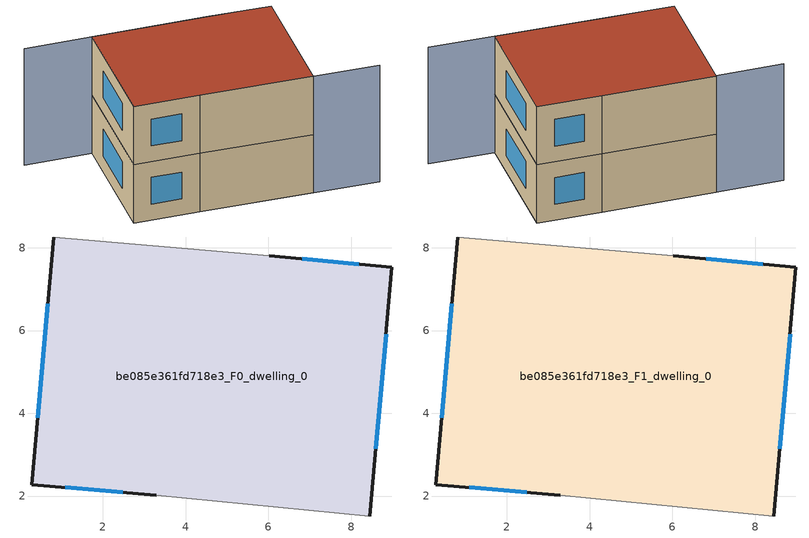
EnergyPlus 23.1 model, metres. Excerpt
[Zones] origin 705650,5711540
be085e361fd718e3_F0_dwelling_0
 floor ground (EU_floor_Construction): 8.98,7.53 8.45,1.52 3.3,2.02 0.28,2.28 0.81,8.26 6.02,7.8 z0
 wall outside (EU_wall_Construction): 8.45,1.52 8.98,7.53 6.02,7.8 / 0.81,8.26 0.28,2.28 3.3,2.02 z0:3
 wall adiabatic (EU_wall_Construction): 6.02,7.8 0.81,8.26 / 3.3,2.02 8.45,1.52 z0:3
 window (EU_Window_Construction): 8.18,7.6 6.82,7.73 / 8.6,3.14 8.84,5.91 / 1.09,2.21 2.48,2.09 / 0.67,6.64 0.42,3.9 z0.81:2.19
be085e361fd718e3_F1_dwelling_0
 floor to be085e361fd718e3_F0_dwelling_0 (EU_floor_Construction): 8.98,7.53 8.45,1.52 3.3,2.02 0.28,2.28 0.81,8.26 6.02,7.8 z3
 wall outside (EU_wall_Construction): 8.45,1.52 8.98,7.53 6.02,7.8 / 0.81,8.26 0.28,2.28 3.3,2.02 z3:6
 wall adiabatic (EU_wall_Construction): 6.02,7.8 0.81,8.26 / 3.3,2.02 8.45,1.52 z3:6
 window (EU_Window_Construction): 8.18,7.6 6.82,7.73 / 8.6,3.14 8.84,5.91 / 1.09,2.21 2.48,2.09 / 0.67,6.64 0.42,3.9 z3.81:5.19
 roof outside (EU_roof_Construction): 8.45,1.52 8.98,7.53 6.02,7.8 0.81,8.26 0.28,2.28 3.3,2.02 z6
shading: 3.29,2.02 11.48,1.23 / 6.02,7.8 -2.29,8.48 z0:6
[Building]
EU S2 Campaign: North Axis=0; Terrain=City; Solar Distribution=FullExterior
[Site:Location]
London: Latitude=51.5; Longitude=-0.5; Time Zone=0; Elevation=25
[SizingPeriod:WeatherFileDays]
AnnualSizingPeriod: Begin Month=1; Begin Day of Month=1; End Month=12; End Day of Month=31; Day of Week for Start Day=Monday; Use Weather File Daylight Saving Period=No; Use Weather File Rain and Snow Indicators=No
[MATERIAL]
EU_InternalMass_Material: Roughness=MediumRough; Thickness=0.1; Conductivity=1; Density=1800; Specific Heat=900; Thermal Absorptance=0.9; Solar Absorptance=0.7; Visible Absorptance=0.7
[MATERIAL:NOMASS] Roughness=MediumRough; Thermal Absorptance=0.9; Solar Absorptance=0.7; Visible Absorptance=0.7
Name | Thermal Resistance
EU_wall_NoMass | 0.727863
EU_roof_NoMass | 0.773354
EU_floor_NoMass | 1.79329
[WINDOWMATERIAL:SIMPLEGLAZINGSYSTEM]
EU_Window_SimpleGlazing: UFactor=2.58614; Solar Heat Gain Coefficient=0.76; Visible Transmittance=0.76
[CONSTRUCTION]
EU_wall_Construction: EU_wall_NoMass
EU_roof_Construction: EU_roof_NoMass
EU_floor_Construction: EU_floor_NoMass
EU_Window_Construction: EU_Window_SimpleGlazing
EU_InternalMass_Construction: EU_InternalMass_Material
[ZONE] Type=1; Multiplier=1; Ceiling Height=autocalculate; Floor Area=autocalculate; Part of Total Floor Area=Yes
Name | Volume
be085e361fd718e3_F0_dwelling_0 | 147.996
be085e361fd718e3_F1_dwelling_0 | 147.997
[INTERNALMASS] Construction=EU_InternalMass_Construction; Surface Area=49.3324
Name | Zone or ZoneList
be085e361fd718e3_F0_dwelling_0_EU_InternalMass | be085e361fd718e3_F0_dwelling_0
be085e361fd718e3_F1_dwelling_0_EU_InternalMass | be085e361fd718e3_F1_dwelling_0
[OTHEREQUIPMENT] Fuel Type=Electricity; Design Level Calculation Method=Watts/Area; Power per Zone Floor Area=1; Fraction Latent=0; Fraction Radiant=0; Fraction Lost=0; Carbon Dioxide Generation Rate=0; EndUse Subcategory=EU_Step8_InternalGains
Name | Zone or ZoneList or Space or SpaceList | Schedule
EU_Step8_InternalGain_be085e361fd718e3_F0_dwelling_0_f000 | be085e361fd718e3_F0_dwelling_0 | EU_Step8_GainSchedule_be085e361fd718e3_F0_dwelling_0_f000
EU_Step8_InternalGain_be085e361fd718e3_F1_dwelling_0_f000 | be085e361fd718e3_F1_dwelling_0 | EU_Step8_GainSchedule_be085e361fd718e3_F1_dwelling_0_f000
[ZONEVENTILATION:DESIGNFLOWRATE] Schedule=EU_AlwaysOn; Design Flow Rate Calculation Method=AirChanges/Hour; Air Changes per Hour=0.484901; Ventilation Type=Natural; Fan Pressure Rise=0; Fan Total Efficiency=1; Constant Term Coefficient=1; Temperature Term Coefficient=0; Velocity Term Coefficient=0; Velocity Squared Term Coefficient=0; Minimum Indoor Temperature=-100; Maximum Indoor Temperature=100; Delta Temperature=-100; Minimum Outdoor Temperature=-100; Maximum Outdoor Temperature=100; Maximum Wind Speed=40
Name | Zone or ZoneList or Space or SpaceList
EU_ConstantAir_be085e361fd718e3_F0_dwelling_0 | be085e361fd718e3_F0_dwelling_0
EU_ConstantAir_be085e361fd718e3_F1_dwelling_0 | be085e361fd718e3_F1_dwelling_0
[HVACTEMPLATE:THERMOSTAT] Constant Heating Setpoint=20; Constant Cooling Setpoint=50
EU_HeatOnly_be085e361fd718e3_F0_dwelling_0; EU_HeatOnly_be085e361fd718e3_F1_dwelling_0
[HVACTEMPLATE:ZONE:IDEALLOADSAIRSYSTEM] System Availability Schedule=EU_AlwaysOn; Maximum Heating Supply Air Temperature=50; Minimum Cooling Supply Air Temperature=13; Maximum Heating Supply Air Humidity Ratio=0.0156; Minimum Cooling Supply Air Humidity Ratio=0.0077; Heating Limit=NoLimit; Cooling Limit=NoLimit; Heating Availability Schedule=EU_AlwaysOn; Cooling Availability Schedule=EU_CoolingOff; Dehumidification Control Type=ConstantSensibleHeatRatio; Cooling Sensible Heat Ratio=0.7; Dehumidification Setpoint=60; Humidification Control Type=None; Humidification Setpoint=30; Outdoor Air Method=None; Outdoor Air Flow Rate per Person=0.00944; Outdoor Air Flow Rate per Zone Floor Area=0; Outdoor Air Flow Rate per Zone=0; Demand Controlled Ventilation Type=None; Outdoor Air Economizer Type=NoEconomizer; Heat Recovery Type=None; Sensible Heat Recovery Effectiveness=0.7; Latent Heat Recovery Effectiveness=0.65
Name | Template Thermostat
be085e361fd718e3_F0_dwelling_0 | EU_HeatOnly_be085e361fd718e3_F0_dwelling_0
be085e361fd718e3_F1_dwelling_0 | EU_HeatOnly_be085e361fd718e3_F1_dwelling_0
[SIZING:ZONE] Zone Cooling Design Supply Air Temperature Input Method=SupplyAirTemperature; Zone Cooling Design Supply Air Temperature=13; Zone Heating Design Supply Air Temperature Input Method=SupplyAirTemperature; Zone Heating Design Supply Air Temperature=50; Zone Cooling Design Supply Air Humidity Ratio=0.008; Zone Heating Design Supply Air Humidity Ratio=0.008; Cooling Design Air Flow Method=DesignDay; Cooling Design Air Flow Rate=0; Cooling Minimum Air Flow per Zone Floor Area=0.000762; Cooling Minimum Air Flow=0; Cooling Minimum Air Flow Fraction=0.2; Heating Design Air Flow Method=DesignDay; Heating Design Air Flow Rate=0; Heating Maximum Air Flow per Zone Floor Area=0.002032; Heating Maximum Air Flow=0.141576; Heating Maximum Air Flow Fraction=0.3; Account for Dedicated Outdoor Air System=No; Dedicated Outdoor Air System Control Strategy=NeutralSupplyAir; Dedicated Outdoor Air Low Setpoint Temperature for Design=autosize; Dedicated Outdoor Air High Setpoint Temperature for Design=autosize; Zone Load Sizing Method=Sensible Load Only No Latent Load; Zone Latent Cooling Design Supply Air Humidity Ratio Input Method=HumidityRatioDifference; Zone Cooling Design Supply Air Humidity Ratio Difference=0.005; Zone Latent Heating Design Supply Air Humidity Ratio Input Method=HumidityRatioDifference; Zone Humidification Design Supply Air Humidity Ratio Difference=0.005
be085e361fd718e3_F0_dwelling_0; be085e361fd718e3_F1_dwelling_0
[SCHEDULE:CONSTANT]
Name | Hourly Value
EU_AlwaysOn | 1
EU_CoolingOff | 0
[SCHEDULE:FILE] Column Number=1; Rows to Skip at Top=0; Number of Hours of Data=8760; Column Separator=Comma; Interpolate to Timestep=No; Minutes per Item=60; Adjust Schedule for Daylight Savings=Yes
Name | File
EU_Step8_GainSchedule_be085e361fd718e3_F0_dwelling_0_f000 | ../../schedules/be085e361fd718e3/be085e361fd718e3_F0_dwelling_0_f000_gain.csv
EU_Step8_GainSchedule_be085e361fd718e3_F1_dwelling_0_f000 | ../../schedules/be085e361fd718e3/be085e361fd718e3_F1_dwelling_0_f000_gain.csv
